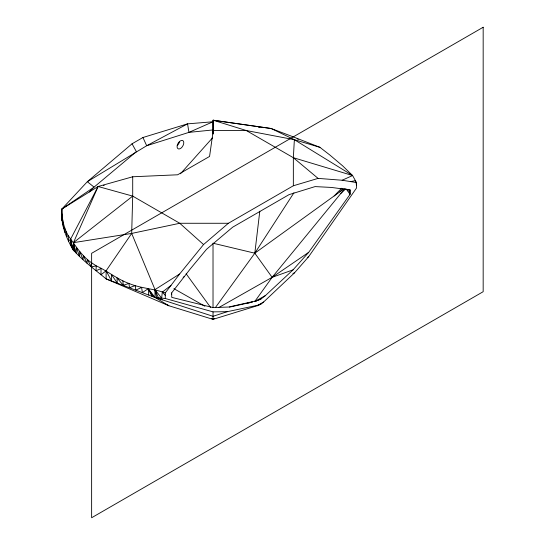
<?xml version="1.0" encoding="UTF-8"?>
<svg xmlns="http://www.w3.org/2000/svg" width="545" height="545" viewBox="0 0 545 545"><rect width="100%" height="100%" fill="white"/><g stroke="black" fill="none" stroke-linecap="round" stroke-linejoin="round"><path stroke-width="0.82" d="M213.177 133.498L213.136 120.213L271.151 128.511L290.894 135.957L319.935 147.334L329.82 154.998L342.621 165.83L352.595 175.531L356.437 182.561L356.444 188.141L308.708 256.62L294.484 272.861L263.616 302.012L260.864 304.171L257.179 305.745L213.027 319.363L168.868 305.745L106.125 278.904C94.714 269.38 82.261 260.49 72.669 249.092C65.747 236.959 60.386 223.3 61.83 209.062L87.323 181.703L132.047 143.791L142.933 137.504L187.569 123.858L213.02 121.767L213.136 120.213L271.151 128.511L294.368 139.69L352.595 175.531L342.151 180.238L318.089 178.392L293.346 185.77L228.382 223.273L203.551 244.548L179.646 273.992L165.278 292.917L165.278 298.497L213.034 311.869L227.245 311.685L258.112 305.186L260.864 304.171M213.245 133.757L213.136 120.213L246.292 130.528L294.368 139.69L319.935 147.334M213.013 134.036L213.02 121.767L188.938 132.374L146.694 145.726L87.323 181.703L94.06 187.119L136.386 151.673L132.047 143.791M213.034 311.869L213.027 319.363L214.458 318.464M350.006 194.436L350.006 189.926L350.006 194.436L308.708 252.328L293.053 269.857L265.388 295.594L260.864 299.103L254.815 301.46L272.125 277.33L344.767 188.659M74.747 251.068L73.309 250.223L73.452 242.661L98.107 186.499L132.708 176.771L177.622 174.788L209.566 156.449L213.245 130.528L246.292 130.528L293.346 157.696L318.089 178.392M162.294 299.818L158.411 297.815L131.679 233.43L132.708 196.111L132.708 176.771M348.705 189.394L349.761 193.979L347.608 190.825L347.669 189.326M293.346 185.77L293.346 157.696L294.368 139.69M165.278 292.917C153.458 288.523 140.576 288.414 128.906 283.427C117.107 279.224 107.549 270.954 96.227 265.858L91.369 266.893L91.662 262.84C81.587 255.952 75.264 245.379 68.288 235.692C63.622 227.653 61.858 218.272 61.83 209.062L94.06 187.119L89.462 191.963M170.994 285.382L162.301 292.113L161.674 298.129L155.093 297.488L106.125 278.904L106.111 270.783L131.679 233.43L179.755 223.273L228.382 223.273M259.795 211.201L254.815 253.2L215.513 307.4M213.129 129.281L213.02 129.935L188.938 132.374L187.569 123.858L146.694 145.726L142.933 137.504M171.396 294.354L171.655 292.897L190.328 268.842L206.562 249.263L232.688 227.17L289.041 194.64L315.071 186.594L331.469 187.439L350.006 189.926M98.107 186.499L70.591 239.166L68.541 241.135L68.288 235.692L66.538 236.639L66.326 231.904L64.848 232.265L64.705 227.837L63.527 228.096L62.546 218.92L62.58 224.186L62.007 214.096L62.014 220.541L61.83 209.062L98.107 186.499L132.708 196.111L179.755 223.273L203.551 244.548M293.939 192.787L254.815 253.2L272.125 277.33L293.053 269.857M180.45 173.787L212.448 137.946M213.027 307.448L213.02 243.213L254.815 253.2L339.821 191.867L342.989 188.577M334.153 195.955L341.626 188.243M340.904 193.38L345.857 188.72L347.608 190.825M75.462 251.729L74.025 250.979L73.452 242.661L132.708 196.111M183.14 277.405L184.483 276.39M179.564 141.428L181.294 140.426A4.735 2.732 -60 0 1 183.174 145.297A4.735 2.732 -60 0 1 177.684 148.465A4.735 2.732 -60 0 1 179.564 141.428A4.735 2.732 -60 0 1 177.241 145.556M307.326 257.608L308.708 256.62M339.821 191.867L343.895 189.02M308.708 252.328L272.125 277.33L218.933 307.475M166.661 304.464L168.868 305.745L155.093 297.488L148.186 288.741L142.368 292.583L141.598 287.378L135.909 290.11L135.16 285.607L129.506 287.678L128.906 283.427L123.272 285.314L117.018 277.861L117.277 283.059L111.432 274.503L111.555 280.92L106.111 270.783L100.961 274.803L101.05 268.508L96.029 270.797L96.227 265.858L91.662 262.84M179.646 273.992L154.896 289.681L155.093 297.488L213.027 316.304L227.245 311.685M258.112 305.186L257.179 305.745L263.616 302.012M265.388 295.594L254.815 301.46L260.864 299.103M292.903 273.474L294.484 272.861M247.444 303.224L252.355 302.046L229.411 307.155M256.341 300.813L228.675 307.026L213.034 307.578L171.723 297.366L171.702 292.938M342.151 180.238L350.762 181.621L355.456 180.593L355.783 182.057M74.713 251.674L73.452 242.661L131.679 233.43M165.278 298.497L161.674 298.129L154.896 289.681L156.803 297.665L158.677 298.64M258.303 127.053L259.863 127.223M262.2 127.482L263.753 127.653M350.762 181.621L356.437 182.561M293.346 157.696L352.595 175.531M173.869 288.639L204.9 306.222M211.589 318.464L213.027 319.363M162.301 292.113L165.278 295.342M297.141 138.362L298.17 139.534M186.124 273.76L210.534 307.394M148.785 295.049L148.186 288.741L153.533 296.882M91.369 266.893L87.398 259.468L87.002 263.133L83.426 255.741L82.983 259.556L79.768 251.688L79.366 256.204L76.436 247.314L76.157 253.118L73.452 242.661M148.186 288.741L151.953 296.269M73.309 250.223L70.591 239.166L70.823 245.679M356.117 183.529L356.444 184.993M72.669 249.092L70.591 239.166L72.035 247.948M122.85 280.839L123.272 285.314M63.445 223.511L63.527 228.096M103.421 185.395A4.714 2.725 -60 0 1 104.224 185.314M483.17 27.25L91.628 253.302L91.628 517.75L483.17 291.698L483.17 27.25"/></g></svg>
